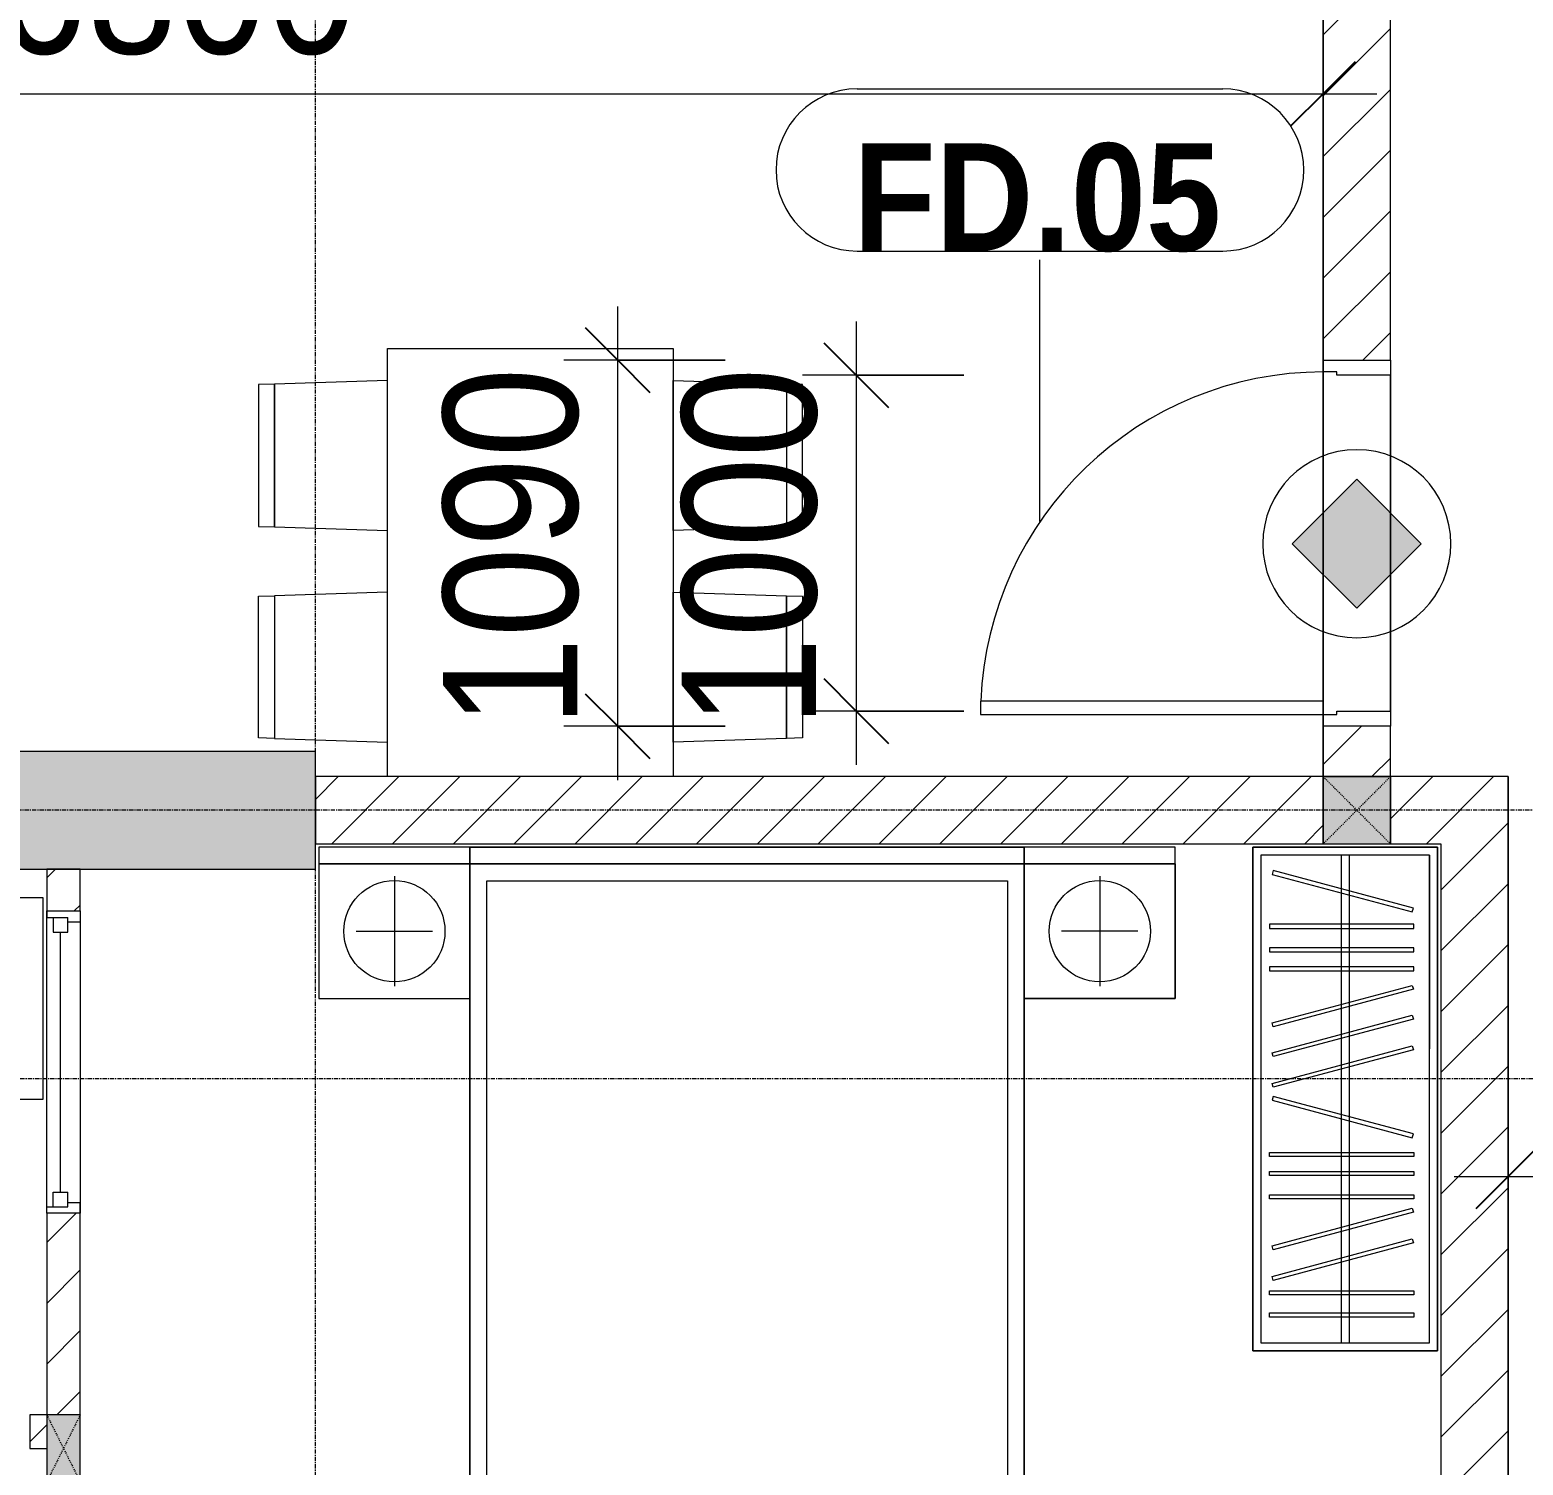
# Model space of a CAD drawing. Header units: millimetres. Extents: x 962 to 239635, y -15958 to 82755.
# Drawn here: x 99753 to 104199, y 43387 to 47660 of the extents above; entities that cross this region are included whole.
import ezdxf

# ---------------------------------------------------------------- set-up
doc = ezdxf.new("R2010")
doc.units = ezdxf.units.MM
doc.linetypes.add('Dash', pattern=[6, 3, -3])
doc.linetypes.add('Grid Line', pattern=[22.225, 12.7, -3.175, 3.175, -3.175])
for name, color, linetype, lineweight in [('0-1', 7, 'Continuous', 5), ('A-ANNO-DIMS', 211, 'Continuous', 9), ('A-ANNO-DIMS-160', 211, 'Continuous', 9), ('A-ANNO-NOTE', 131, 'Continuous', 9), ('A-DETL-GENF-2', 1, 'Continuous', 9), ('A-DOOR-4', 1, 'Continuous', 9), ('A-DOOR-FRAM-1', 1, 'Continuous', 9), ('A-DOOR-IDEN', 31, 'Continuous', 9), ('A-FLOR', 192, 'Continuous', 9), ('A-FLOR-2', 9, 'Continuous', 9), ('A-GLAZ-1', 254, 'Continuous', 9), ('A-GLAZ-2', 9, 'Continuous', 9), ('A-WALL', 113, 'Continuous', 9), ('A-WALL-1', 253, 'Continuous', 18), ('A-WALL-2', 9, 'Continuous', 9), ('A-WALL-3', 113, 'Continuous', 18), ('A-WALL-PATT-1', 10, 'Continuous', 9), ('A-WALL-PATT-2', 111, 'Continuous', 9), ('G-IMPT-1', 254, 'Continuous', 9), ('I-FURN-1', 254, 'Continuous', 9), ('S-COLS', 52, 'Continuous', 9), ('S-COLS-1', 52, 'Continuous', 5), ('S-COLS-2', 7, 'Continuous', 18), ('S-COLS-3', 254, 'Continuous', 9), ('S-COLS-4', 253, 'Continuous', 18), ('S-COLS-5', 52, 'Dash', 9), ('S-COLS-6', 52, 'Continuous', 18), ('S-COLS-HDLN', 52, 'Dash', 9), ('S-COLS-HDLN-1', 9, 'Dash', 9), ('S-GRID-1', 1, 'Grid Line', 9)]:
    doc.layers.add(name, color=color, linetype=linetype, lineweight=lineweight)
doc.styles.add('Arial_B_6', font='arialbd_0.ttf', dxfattribs={"width": 0.9, "height": 320})
doc.styles.add('UTM Avo', font='UTM Avo.ttf', dxfattribs={"width": 0.9, "height": 400})
doc.dimstyles.new('1_Dim_chi_tiet_2_5', dxfattribs={"dimscale": 304.8, "dimtxt": 399.720379, "dimasz": 0.629921, "dimexe": 0.524934, "dimexo": 0.0625, "dimgap": 0.052493, "dimtad": 1, "dimdec": 0, "dimrnd": 5, "dimzin": 0, "dimdsep": 46, "dimtxsty": 'UTM Avo', "dimblk1": 'OBLIQUE', "dimblk2": 'OBLIQUE', "dimsah": 1, "dimcen": 0.09, "dimdle": 0.524934, "dimazin": 0, "dimtfac": 1, "dimtdec": 4, "dimtix": 1, "dimtmove": 0, "dimatfit": 3, "dimfxl": 1.049869, "dimfxlon": 1, "dimtvp": 1, "dimtolj": 1, "dimtzin": 0, "dimarcsym": 2})
pattern_1 = [(45, (0, 0), (-90.50967, 90.50967), [])]
pattern_2 = [(45, (61750.9, 0), (-90.50967, 90.50967), [])]

# ---------------------------------------------------------------- blocks, each defined once
blk = doc.blocks.new('NCV_TKTC_KET CAU_rvt-1-TKCS_MB TẦNG 2')
at = {"layer": 'S-COLS-1'}
blk.add_hatch(color=256, dxfattribs=at).paths.add_polyline_path([(38852.6, 45161.9), (38852.6, 45511.9), (37552.6, 45511.9), (37552.6, 45161.9), (38381.4, 45161.9)])
at = {"layer": 'S-COLS-2'}
for p, q in [((38852.6, 45511.9), (37552.6, 45511.9)), ((38852.6, 45161.9), (38852.6, 45511.9)), ((37552.6, 45161.9), (38852.6, 45161.9))]:
    blk.add_line(p, q, dxfattribs=at)
blk = doc.blocks.new('M_Fixed - 900 x 1400-901190-TKCS_MB TẦNG 2')
at = {"layer": 'A-GLAZ-2'}
for p, q in [((-450, 63), (-431, 63)), ((-431, 63), (-431, 0)), ((431, 63), (431, 0)), ((448.9, 63), (431, 63)), ((-431, 44), (-387, 44)), ((-387, 44), (-387, 0)), ((-387, 22), (387, 22)), ((387, 44), (387, 0)), ((431, 44), (387, 44)), ((-450, -37), (-418, -37)), ((-431, 0), (-387, 0)), ((-418, 0), (-418, -37)), ((387, 0), (431, 0)), ((418, 0), (418, -37)), ((450, -37), (418, -37))]:
    blk.add_line(p, q, dxfattribs=at)
blk = doc.blocks.new('MAY GIAT - MAY GIAT_dwg-348053-TKCS_MB TẦNG 2')
at = {"layer": 'G-IMPT-1', "flags": 128}
blk.add_lwpolyline([(5, 596.6), (5, 2.3), (605, 2.3), (605, 596.6)], close=True, dxfattribs=at)
blk = doc.blocks.new('MAY GIAT - MAY GIAT-348233-TKCS_MB TẦNG 2')
at = {"layer": 'I-FURN-1'}
for p, q in [((5, 596.6), (5, 2.3)), ((605, 596.6), (5, 596.6)), ((605, 2.3), (605, 596.6)), ((5, 2.3), (605, 2.3))]:
    blk.add_line(p, q, dxfattribs=at)
blk.add_blockref('MAY GIAT - MAY GIAT_dwg-348053-TKCS_MB TẦNG 2', (0, 0))
blk = doc.blocks.new('G1_SOF - BO TRU - 100x200-745959-TKCS_MB TẦNG 2')
at = {"layer": 'S-COLS'}
blk.add_hatch(color=256, dxfattribs=at).paths.add_polyline_path([(-50, 100), (-50, -100), (50, -100), (50, 100)])
at = {"layer": 'S-COLS-4'}
for p, q in [((50, 100), (-50, 100)), ((-50, 100), (-50, -100)), ((50, -100), (50, 100)), ((-50, -100), (50, -100))]:
    blk.add_line(p, q, dxfattribs=at)
at = {"layer": 'S-COLS-HDLN-1'}
for p, q in [((50, 100), (-50, -100)), ((-50, 100), (50, -100))]:
    blk.add_line(p, q, dxfattribs=at)
blk = doc.blocks.new('GIUONG NGU-2TAB-1600x2000 - GIUONG NGU-2TAB-1600x2000-885815-TKCS_MB TẦNG 2')
at = {"layer": 'I-FURN-1'}
for p, q in [((458.5, 0), (8.5, 0)), ((8.5, 0), (8.5, -50)), ((458.5, -50), (458.5, 0)), ((2108.2, 0), (458.5, 0)), ((458.5, 0), (458.5, -50)), ((458.5, 0), (2108.2, 0)), ((2108.2, -50), (2108.2, 0)), ((2558.2, 0), (2108.2, 0)), ((2108.2, 0), (2108.2, -50)), ((2558.2, -50), (2558.2, 0)), ((458.5, -50), (8.5, -50)), ((8.5, -50), (8.5, -450.3)), ((8.5, -50), (458.5, -50)), ((458.5, -50), (8.5, -50)), ((8.5, -50), (8.5, -450.3)), ((233.5, -86.8), (233.5, -413.5)), ((458.5, -450.3), (458.5, -50)), ((2108.2, -50), (458.5, -50)), ((458.5, -50), (458.5, -1938.9)), ((458.5, -50), (2108.2, -50)), ((458.5, -1938.9), (458.5, -50)), ((458.5, -450.3), (458.5, -50)), ((458.5, -50), (2108.2, -50)), ((2558.2, -50), (2108.2, -50)), ((2108.2, -50), (2108.2, -450.3)), ((2108.2, -1938.9), (2108.2, -50)), ((2108.2, -50), (2558.2, -50)), ((2108.2, -50), (2558.2, -50)), ((2108.2, -450.3), (2108.2, -50)), ((2108.2, -50), (2108.2, -1938.9)), ((2333.2, -86.8), (2333.2, -413.5)), ((2558.2, -450.3), (2558.2, -50)), ((2558.2, -50), (2558.2, -450.3)), ((508.5, -100), (2058.2, -100)), ((508.5, -1938.9), (508.5, -100)), ((2058.2, -100), (2058.2, -1938.9)), ((120.2, -250.2), (346.8, -250.2)), ((2446.5, -250.2), (2219.8, -250.2)), ((8.5, -450.3), (458.5, -450.3)), ((8.5, -450.3), (458.5, -450.3)), ((2108.2, -450.3), (2558.2, -450.3)), ((2558.2, -450.3), (2108.2, -450.3)), ((1997.1, -2000), (569.6, -2000)), ((569.6, -2050), (1997.1, -2050)), ((1997.1, -2050), (569.6, -2050))]:
    blk.add_line(p, q, dxfattribs=at)
for centre in [(233.5, -250.2), (2333.2, -250.2)]:
    blk.add_circle(centre, 150.7, dxfattribs=at)
for centre, radius, start, end in [((569.6, -1938.9), 111.1, 180, 270), ((569.6, -1938.9), 111.1, 180, 270), ((569.6, -1938.9), 61.1, 180, 270), ((1997.1, -1938.9), 111.1, 270, 360), ((1997.1, -1938.9), 61.1, 270, 0), ((1997.1, -1938.9), 111.1, 270, 0)]:
    blk.add_arc(centre, radius, start, end, dxfattribs=at)
blk = doc.blocks.new('TU QUAN AO-SUITE ROOM_3 - TU QUAN AO-SUITE ROOM_3-901193-TKCS_MB TẦNG 2')
at = {"layer": 'I-FURN-1'}
for p, q in [((-550, 1500), (0, 1500)), ((-550, 0), (-550, 1500)), ((0, 1500), (-550, 1500)), ((-550, 1500), (-550, 0)), ((-24, 1476), (-526, 1476)), ((-526, 1476), (-526, 600)), ((-526, 1476), (-526, 24)), ((-287, 576), (-287, 1476)), ((-263, 576), (-263, 1476)), ((-24, 24), (-24, 1476)), ((0, 1500), (0, 0)), ((0, 0), (0, 1500)), ((-480.1, 1386.9), (-480.1, 1398.9)), ((-480.1, 1398.9), (-50.1, 1398.9)), ((-480.1, 1386.9), (-480.1, 1398.9)), ((-50.1, 1386.9), (-480.1, 1386.9)), ((-50.1, 1398.9), (-50.1, 1386.9)), ((-480.1, 1320.5), (-480.1, 1332.5)), ((-480.1, 1332.5), (-50.1, 1332.5)), ((-480.1, 1320.5), (-480.1, 1332.5)), ((-50.1, 1320.5), (-480.1, 1320.5)), ((-478.3, 1178.1), (-61.3, 1289.9)), ((-61.3, 1289.9), (-58.2, 1278.3)), ((-50.1, 1332.5), (-50.1, 1320.5)), ((-58.2, 1278.3), (-475.2, 1166.5)), ((-478.3, 1086.9), (-61.3, 1198.6)), ((-475.2, 1166.5), (-478.3, 1178.1)), ((-58.2, 1187.1), (-475.2, 1075.3)), ((-61.3, 1198.6), (-58.2, 1187.1)), ((-475.2, 1075.3), (-478.3, 1086.9)), ((-480.1, 1035.3), (-480.1, 1047.3)), ((-480.1, 1047.3), (-50.1, 1047.3)), ((-480.1, 1035.3), (-480.1, 1047.3)), ((-50.1, 1035.3), (-480.1, 1035.3)), ((-50.1, 1047.3), (-50.1, 1035.3)), ((-480.1, 965.8), (-480.1, 977.8)), ((-480.1, 977.8), (-50.1, 977.8)), ((-480.1, 965.8), (-480.1, 977.8)), ((-50.1, 965.8), (-480.1, 965.8)), ((-50.1, 977.8), (-50.1, 965.8)), ((-480.1, 908.6), (-480.1, 920.6)), ((-480.1, 920.6), (-50.1, 920.6)), ((-480.1, 908.6), (-480.1, 920.6)), ((-50.1, 908.6), (-480.1, 908.6)), ((-50.1, 920.6), (-50.1, 908.6)), ((-475.2, 865.5), (-478.3, 853.9)), ((-478.3, 853.9), (-61.3, 742.1)), ((-58.2, 753.7), (-475.2, 865.5)), ((-478.3, 603.1), (-61.3, 714.9)), ((-61.3, 742.1), (-58.2, 753.7)), ((-61.3, 714.9), (-58.2, 703.3)), ((-58.2, 703.3), (-475.2, 591.5)), ((-478.3, 511.9), (-61.3, 623.6)), ((-61.3, 623.6), (-58.2, 612.1)), ((-526, 24), (-526, 600)), ((-475.2, 591.5), (-478.3, 603.1)), ((-58.2, 612.1), (-475.2, 500.3)), ((-550, 24), (-550, 576)), ((-478.3, 423.1), (-61.3, 534.9)), ((-287, 24), (-287, 576)), ((-263, 24), (-263, 576)), ((-61.3, 534.9), (-58.2, 523.3)), ((-475.2, 500.3), (-478.3, 511.9)), ((-58.2, 523.3), (-475.2, 411.5)), ((-475.2, 411.5), (-478.3, 423.1)), ((-480.1, 368.4), (-480.1, 356.4)), ((-50.1, 368.4), (-480.1, 368.4)), ((-480.1, 356.4), (-50.1, 356.4)), ((-50.1, 356.4), (-50.1, 368.4)), ((-480.1, 311.2), (-480.1, 299.2)), ((-50.1, 311.2), (-480.1, 311.2)), ((-50.1, 299.2), (-50.1, 311.2)), ((-480.1, 299.2), (-50.1, 299.2)), ((-480.1, 241.7), (-480.1, 229.7)), ((-50.1, 241.7), (-480.1, 241.7)), ((-480.1, 229.7), (-50.1, 229.7)), ((-50.1, 229.7), (-50.1, 241.7)), ((-475.2, 192.7), (-478.3, 181.1)), ((-478.3, 181.1), (-61.3, 69.4)), ((-58.2, 80.9), (-475.2, 192.7)), ((-61.3, 69.4), (-58.2, 80.9)), ((-526, 24), (-24, 24)), ((0, 0), (-550, 0)), ((-550, 0), (0, 0))]:
    blk.add_line(p, q, dxfattribs=at)
blk = doc.blocks.new('RES_BAN AN 1 - RES_BAN AN 1-V30-TKCS_MB TẦNG 2')
at = {"layer": 'I-FURN-1'}
for p, q in [((-425, 1275), (425, 1275)), ((-425, 0), (-425, 1275)), ((425, 1275), (425, 0)), ((-761.9, 1168.8), (-809.6, 1167.2)), ((-809.6, 1167.2), (-809.6, 745.3)), ((-425, 1180), (-761.9, 1168.8)), ((-761.9, 1168.8), (-761.9, 743.8)), ((-761.9, 743.8), (-761.9, 1168.8)), ((-425, 732.5), (-425, 1180)), ((425, 1180), (761.9, 1168.8)), ((425, 732.5), (425, 1180)), ((761.9, 1168.8), (761.9, 743.8)), ((761.9, 1168.8), (761.9, 743.8)), ((809.6, 1167.2), (761.9, 1168.8)), ((809.6, 745.3), (809.6, 1167.2)), ((-809.6, 745.3), (-761.9, 743.8)), ((-761.9, 743.8), (-425, 732.5)), ((761.9, 743.8), (425, 732.5)), ((761.9, 743.8), (809.6, 745.3)), ((-809.6, 536.9), (-761.9, 538.5)), ((-809.6, 115.1), (-809.6, 536.9)), ((-425, 549.7), (-761.9, 538.5)), ((-761.9, 538.5), (-761.9, 113.5)), ((-761.9, 538.5), (-761.9, 113.5)), ((-425, 102.3), (-425, 549.7)), ((425, 549.7), (761.9, 538.5)), ((425, 102.3), (425, 549.7)), ((761.9, 538.5), (761.9, 113.5)), ((761.9, 538.5), (809.6, 536.9)), ((761.9, 113.5), (761.9, 538.5)), ((809.6, 536.9), (809.6, 115.1)), ((-761.9, 113.5), (-809.6, 115.1)), ((-761.9, 113.5), (-425, 102.3)), ((761.9, 113.5), (425, 102.3)), ((809.6, 115.1), (761.9, 113.5))]:
    blk.add_line(p, q, dxfattribs=at)
blk = doc.blocks.new('NCV_TKTC_TANG 2_rvt-1-TKCS_MB TẦNG 2')
at = {"layer": 'A-WALL-PATT-1'}
h = blk.add_hatch(dxfattribs=at)
h.set_pattern_fill('FP_1', color=256, style=0, pattern_type=2)
h.set_pattern_definition(pattern_1)
h.paths.add_polyline_path([(38142.6, 40436.9), (38152.6, 40436.9), (38152.6, 41337.3), (38052.6, 41337.3), (38052.6, 40436.9)])
h.paths.add_polyline_path([(38152.6, 42137.3), (38152.6, 42436.9), (38052.6, 42436.9), (38052.6, 42137.3)])
h.paths.add_polyline_path([(38052.6, 43536.9), (38152.6, 43536.9), (38152.6, 44136.9), (38052.6, 44136.9)])
h.paths.add_polyline_path([(38152.6, 45036.9), (38152.6, 45161.9), (38052.6, 45161.9), (38052.6, 45036.9)])
h = blk.add_hatch(dxfattribs=at)
h.set_pattern_fill('FP_1', color=256, style=0, pattern_type=2)
h.set_pattern_definition(pattern_1)
h.paths.add_polyline_path([(38052.6, 43436.9), (38052.6, 43536.9), (38002.6, 43536.9), (38002.6, 43436.9)])
h.paths.add_polyline_path([(37102.6, 43436.9), (37102.6, 43536.9), (37052.6, 43536.2), (37052.6, 43436.9)])
at = {"layer": 'A-FLOR-2'}
for p, q in [((41852.6, 45436.9), (41852.6, 47842.6)), ((41852.4, 46677.4), (41852.4, 45587.4)), ((42052.4, 45631.9), (42052.4, 46631.9))]:
    blk.add_line(p, q, dxfattribs=at)
at = {"layer": 'A-WALL-1'}
for p, q in [((38152.6, 45161.9), (38052.6, 45161.9)), ((38052.6, 45161.9), (38052.6, 45036.9)), ((38152.6, 45036.9), (38152.6, 45161.9)), ((38052.6, 45036.9), (38152.6, 45036.9)), ((38152.6, 44136.9), (38052.6, 44136.9)), ((38052.6, 44136.9), (38052.6, 43536.9)), ((38152.6, 43536.9), (38152.6, 44136.9)), ((38052.6, 43536.9), (38002.6, 43536.9)), ((38002.6, 43536.9), (38002.6, 43436.9)), ((38002.6, 43436.9), (38052.6, 43436.9))]:
    blk.add_line(p, q, dxfattribs=at)
at = {"layer": 'A-WALL-2'}
for p, q in [((38052.6, 44136.9), (38052.6, 45036.9)), ((38152.6, 45036.9), (38152.6, 44136.9))]:
    blk.add_line(p, q, dxfattribs=at)
at = {"layer": 'A-GLAZ-1', "rotation": 89.99999999999878}
blk.add_blockref('M_Fixed - 900 x 1400-901190-TKCS_MB TẦNG 2', (38115.6, 44586.9), dxfattribs=at)
at = {"layer": 'I-FURN-1'}
for name, p in [('RES_BAN AN 1 - RES_BAN AN 1-V30-TKCS_MB TẦNG 2', (39492.6, 45436.9)), ('GIUONG NGU-2TAB-1600x2000 - GIUONG NGU-2TAB-1600x2000-885815-TKCS_MB TẦNG 2', (38854.1, 45226.9))]:
    blk.add_blockref(name, p, dxfattribs=at)
for name, p, rotation in [('TU QUAN AO-SUITE ROOM_3 - TU QUAN AO-SUITE ROOM_3-901193-TKCS_MB TẦNG 2', (41642.6, 45226.9), 180), ('MAY GIAT - MAY GIAT-348233-TKCS_MB TẦNG 2', (38044.8, 44471.5), 89.99999999999874)]:
    blk.add_blockref(name, p, dxfattribs=dict(at, rotation=rotation))
at = {"layer": 'S-COLS-3'}
blk.add_blockref('G1_SOF - BO TRU - 100x200-745959-TKCS_MB TẦNG 2', (38102.6, 43436.9), dxfattribs=at)
blk = doc.blocks.new('G1_SOF - BO TRU - 200x200-3052400-TKCS_MB TẦNG 2')
at = {"layer": 'S-COLS-HDLN'}
for p, q in [((-100, 100), (100, -100)), ((100, 100), (-100, -100))]:
    blk.add_line(p, q, dxfattribs=at)
blk = doc.blocks.new('FD_05 - FD_05-1000x2200mm-835433-TKCS_MB TẦNG 2')
at = {"layer": 'A-DETL-GENF-2'}
for p, q in [((510, -100), (470, -100)), ((470, -100), (470, -1120)), ((510, -1120), (510, -100)), ((470, -1120), (510, -1120))]:
    blk.add_line(p, q, dxfattribs=at)
blk.add_arc((510, -100), 1020, 180, 267.7525, dxfattribs=at)
at = {"layer": 'A-DOOR-FRAM-1'}
for p, q in [((-545, 100), (-500, 100)), ((-545, -100), (-545, 100)), ((-500, 100), (-500, -60)), ((500, 100), (545, 100)), ((500, -60), (500, 100)), ((545, 100), (545, -100)), ((-500, -60), (-510, -60)), ((-510, -60), (-510, -100)), ((510, -60), (500, -60)), ((510, -100), (510, -60)), ((-510, -100), (-545, -100)), ((545, -100), (510, -100))]:
    blk.add_line(p, q, dxfattribs=at)
blk = doc.blocks.new('HDNDCT_GHI CHÚ CỬA CHỐNG CHÁY EI30 - HDNDCT_GHI CHÚ CỬA CHỐNG CHÁY EI30-2461928-TKCS_MB TẦNG 2')
at = {"layer": 'A-ANNO-NOTE'}
blk.add_hatch(color=256, dxfattribs=at).paths.add_polyline_path([(-1.2, 0), (0, 1.2), (1.2, 0), (0, -1.2)])
for p, q in [((0, 1.2), (-1.2, 0)), ((1.2, 0), (0, 1.2)), ((-1.2, 0), (0, -1.2)), ((0, -1.2), (1.2, 0))]:
    blk.add_line(p, q, dxfattribs=at)
for start, end in [(360, 180), (180, 360)]:
    blk.add_arc((0, 0), 1.75, start, end, dxfattribs=at)
blk = doc.blocks.new('DIMBLOCK178-TKCS_MB TẦNG 2')
at = {"layer": 'A-ANNO-DIMS-160'}
for p, q in [((102213.6, 46791.9), (102213.6, 45471.9)), ((102533.6, 46631.9), (102053.6, 46631.9)), ((102213.6, 46631.9), (102533.6, 46631.9)), ((102533.6, 45631.9), (102053.6, 45631.9)), ((102213.6, 45631.9), (102533.6, 45631.9))]:
    blk.add_line(p, q, dxfattribs=at)
at = {"layer": 'A-ANNO-DIMS-160', "lineweight": 25}
for p, q in [((102213.6, 46631.9), (102117.6, 46727.9)), ((102213.6, 46631.9), (102309.6, 46535.9)), ((102213.6, 45631.9), (102117.6, 45727.9)), ((102213.6, 45631.9), (102309.6, 45535.9))]:
    blk.add_line(p, q, dxfattribs=at)
at = {"layer": 'A-ANNO-DIMS-160', "color": 0, "insert": (101694, 45584.2), "char_height": 400, "width": 1314.636, "attachment_point": 1, "rotation": 90, "line_spacing_factor": 1.110334, "style": 'UTM Avo'}
blk.add_mtext('1000', dxfattribs=at)
blk = doc.blocks.new('_Oblique')
at = {"color": 0, "linetype": 'ByBlock', "lineweight": -2}
blk.add_line((-0.5, -0.5), (0.5, 0.5), dxfattribs=at)
blk = doc.blocks.new('DIMBLOCK179-TKCS_MB TẦNG 2')
at = {"layer": 'A-ANNO-DIMS-160'}
for p, q in [((101503.2, 45426.9), (101503.2, 46836.9)), ((101823.2, 46676.9), (101343.2, 46676.9)), ((101503.2, 46676.9), (101823.2, 46676.9)), ((101823.2, 45586.9), (101343.2, 45586.9)), ((101503.2, 45586.9), (101823.2, 45586.9))]:
    blk.add_line(p, q, dxfattribs=at)
at = {"layer": 'A-ANNO-DIMS-160', "lineweight": 25}
for p, q in [((101503.2, 46676.9), (101407.2, 46772.9)), ((101503.2, 46676.9), (101599.2, 46580.9)), ((101503.2, 45586.9), (101407.2, 45682.9)), ((101503.2, 45586.9), (101599.2, 45490.9))]:
    blk.add_line(p, q, dxfattribs=at)
at = {"layer": 'A-ANNO-DIMS-160', "color": 0, "insert": (100983.6, 45584.2), "char_height": 400, "width": 1314.636, "attachment_point": 1, "rotation": 90, "line_spacing_factor": 1.110334, "style": 'UTM Avo'}
blk.add_mtext('1090', dxfattribs=at)
blk = doc.blocks.new('STN_Door Tag - STN_Door Tag-1788670-TKCS_MB TẦNG 2')
at = {"layer": 'A-DOOR-IDEN'}
for p, q in [((-3.37, 1.495), (3.431, 1.495)), ((-3.37, -1.524), (3.431, -1.524))]:
    blk.add_line(p, q, dxfattribs=at)
for centre, start, end in [((-3.37, -0.015), 90, 270), ((3.431, -0.015), 270, 90)]:
    blk.add_arc(centre, 1.509, start, end, dxfattribs=at)
blk = doc.blocks.new('DIMBLOCK222-TKCS_MB TẦNG 2')
at = {"layer": 'A-ANNO-DIMS-160'}
for p, q in [((104153.5, 44566.1), (104153.5, 44086.1)), ((104153.5, 44246.1), (104153.5, 44566.1)), ((106203.5, 44566.1), (106203.5, 44086.1)), ((106203.5, 44246.1), (106203.5, 44566.1)), ((103993.5, 44246.1), (106363.5, 44246.1))]:
    blk.add_line(p, q, dxfattribs=at)
at = {"layer": 'A-ANNO-DIMS-160', "lineweight": 25}
for p, q in [((104153.5, 44246.1), (104249.5, 44342.1)), ((106203.5, 44246.1), (106299.5, 44342.1)), ((104153.5, 44246.1), (104057.5, 44150.1)), ((106203.5, 44246.1), (106107.5, 44150.1))]:
    blk.add_line(p, q, dxfattribs=at)
at = {"layer": 'A-ANNO-DIMS-160', "color": 0, "insert": (104630.7, 44765.7), "char_height": 400, "width": 1314.636, "attachment_point": 1, "line_spacing_factor": 1.110334, "style": 'UTM Avo'}
blk.add_mtext('2050', dxfattribs=at)
blk = doc.blocks.new('DIMBLOCK254-TKCS_MB TẦNG 2')
at = {"layer": 'A-ANNO-DIMS-160'}
for p, q in [((96803.5, 47790.3), (96803.5, 47310.3)), ((96803.5, 47470.3), (96803.5, 47790.3)), ((103603.5, 47790.3), (103603.5, 47310.3)), ((103603.5, 47470.3), (103603.5, 47790.3)), ((96643.5, 47470.3), (103763.5, 47470.3))]:
    blk.add_line(p, q, dxfattribs=at)
at = {"layer": 'A-ANNO-DIMS-160', "lineweight": 25}
for p, q in [((96803.5, 47470.3), (96899.5, 47566.3)), ((103603.5, 47470.3), (103699.5, 47566.3)), ((96803.5, 47470.3), (96707.5, 47374.3)), ((103603.5, 47470.3), (103507.5, 47374.3))]:
    blk.add_line(p, q, dxfattribs=at)
at = {"layer": 'A-ANNO-DIMS-160', "color": 0, "insert": (99655.7, 47989.9), "char_height": 400, "width": 1314.636, "attachment_point": 1, "line_spacing_factor": 1.110334, "style": 'UTM Avo'}
blk.add_mtext('6800', dxfattribs=at)

msp = doc.modelspace()

# ---------------------------------------------------------------- hatches: boundary and pattern name
at = {"layer": 'A-WALL-PATT-2'}
h = msp.add_hatch(dxfattribs=at)
h.set_pattern_fill('FP_1', color=256, style=0, pattern_type=2)
h.set_pattern_definition(pattern_2)
h.paths.add_polyline_path([(103803.5, 45436.9), (103803.5, 45586.9), (103603.5, 45586.9), (103603.5, 45436.9)])
h.paths.add_polyline_path([(103803.5, 46676.9), (103803.5, 49486.9), (103603.5, 49486.9), (103603.5, 46676.9)])
h = msp.add_hatch(dxfattribs=at)
h.set_pattern_fill('FP_1', color=256, style=0, pattern_type=2)
h.set_pattern_definition(pattern_2)
h.paths.add_polyline_path([(103603.5, 45236.9), (103603.5, 45436.9), (100603.5, 45436.9), (100603.5, 45236.9), (103356.4, 45236.9)])
h.paths.add_polyline_path([(103953.5, 45236.9), (104153.5, 45236.9), (104153.5, 45436.9), (103803.5, 45436.9), (103803.5, 45236.9)])
h = msp.add_hatch(dxfattribs=at)
h.set_pattern_fill('FP_1', color=256, style=0, pattern_type=2)
h.set_pattern_definition(pattern_2)
h.paths.add_polyline_path([(104153.5, 42336.9), (104153.5, 45236.9), (103953.5, 45236.9), (103953.5, 42336.9)])
at = {"layer": 'S-COLS-1'}
msp.add_hatch(color=256, dxfattribs=at).paths.add_polyline_path([(103803.5, 45236.9), (103803.5, 45436.9), (103603.5, 45436.9), (103603.5, 45236.9)])

# ---------------------------------------------------------------- linework, layer by layer
at = {"layer": 'A-DOOR-IDEN'}
msp.add_line((102760.1, 46196.6), (102760.1, 46975.3), dxfattribs=at)
at = {"layer": 'A-FLOR'}
msp.add_line((104153.5, 45436.9), (104153.5, 42336.9), dxfattribs=at)
at = {"layer": 'A-WALL'}
for p, q in [((103603.5, 45621.9), (103603.5, 46641.9)), ((103803.5, 46631.9), (103803.5, 45631.9)), ((103603.5, 45236.9), (103603.5, 45436.9)), ((103603.5, 45436.9), (103803.5, 45436.9)), ((103803.5, 45436.9), (103803.5, 45236.9))]:
    msp.add_line(p, q, dxfattribs=at)
at = {"layer": 'A-WALL-3'}
for p, q in [((103603.5, 50336.9), (103603.5, 46676.9)), ((103803.5, 46676.9), (103803.5, 49486.9)), ((103603.5, 46676.9), (103803.5, 46676.9)), ((103603.5, 45586.9), (103603.5, 45436.9)), ((103803.5, 45586.9), (103603.5, 45586.9)), ((103803.5, 45436.9), (103803.5, 45586.9)), ((103603.5, 45436.9), (100603.5, 45436.9)), ((100603.5, 45436.9), (100603.5, 45236.9)), ((104153.5, 45436.9), (103803.5, 45436.9)), ((104153.5, 42336.9), (104153.5, 45436.9)), ((100603.5, 45236.9), (103603.5, 45236.9)), ((103803.5, 45236.9), (103953.5, 45236.9)), ((103953.5, 45236.9), (103953.5, 42336.9))]:
    msp.add_line(p, q, dxfattribs=at)
at = {"layer": 'S-COLS'}
for p, q in [((103803.5, 45436.9), (103603.5, 45436.9)), ((103603.5, 45436.9), (103603.5, 45236.9)), ((103803.5, 45236.9), (103803.5, 45436.9))]:
    msp.add_line(p, q, dxfattribs=at)
at = {"layer": 'S-COLS-6'}
msp.add_line((103603.5, 45236.9), (103803.5, 45236.9), dxfattribs=at)
at = {"layer": 'S-GRID-1'}
for p, q in [((100603.5, 19351.6), (100603.5, 76542.3)), ((187383.6, 45336.9), (98285.4, 45336.9)), ((189415.6, 44536.9), (96253.4, 44536.9))]:
    msp.add_line(p, q, dxfattribs=at)

# ---------------------------------------------------------------- block references
at = {"layer": '0-1'}
for name in ['NCV_TKTC_KET CAU_rvt-1-TKCS_MB TẦNG 2', 'NCV_TKTC_TANG 2_rvt-1-TKCS_MB TẦNG 2']:
    msp.add_blockref(name, (61750.9, 0), dxfattribs=at)
at = {"layer": 'A-ANNO-NOTE', "xscale": 160, "yscale": 160, "zscale": 160}
msp.add_blockref('HDNDCT_GHI CHÚ CỬA CHỐNG CHÁY EI30 - HDNDCT_GHI CHÚ CỬA CHỐNG CHÁY EI30-2461928-TKCS_MB TẦNG 2', (103703.5, 46130.3), dxfattribs=at)
at = {"layer": 'A-DOOR-4', "rotation": 269.9999999999999}
msp.add_blockref('FD_05 - FD_05-1000x2200mm-835433-TKCS_MB TẦNG 2', (103703.5, 46131.9), dxfattribs=at)
at = {"layer": 'A-DOOR-IDEN', "xscale": 159.9999999999999, "yscale": 159.9999999999999, "zscale": 159.9999999999999}
msp.add_blockref('STN_Door Tag - STN_Door Tag-1788670-TKCS_MB TẦNG 2', (102755.2, 47245.6), dxfattribs=at)
at = {"layer": 'S-COLS-5'}
msp.add_blockref('G1_SOF - BO TRU - 200x200-3052400-TKCS_MB TẦNG 2', (103703.5, 45336.9), dxfattribs=at)

# ---------------------------------------------------------------- texts
at = {"layer": 'A-DOOR-IDEN', "insert": (102752, 47160.2), "char_height": 320, "width": 1124.64, "attachment_point": 5, "line_spacing_factor": 0.936439, "style": 'Arial_B_6'}
msp.add_mtext('\\pt7.2,14.4,21.6,28.8,36,43.2,50.4,57.6,64.8,72,79.2,86.4,93.6,100.8,108,115.2,122.4,129.6,136.8,144,151.2,158.4,165.6,172.8,180,187.2,194.4,201.6,208.8,216,223.2,230.4;FD.05', dxfattribs=at)

# ---------------------------------------------------------------- dimensions: what is measured, and where the dimension line sits
at = {"layer": 'A-ANNO-DIMS'}
for base, p1, p2, override, picture, middle in [((103603.5, 47470.3), (96803.5, 47790.3), (103603.5, 47790.3), {"dimpost": '<>', "dimfxl": 6800.071331}, 'DIMBLOCK254-TKCS_MB TẦNG 2', (100203.5, 47693.3)), ((106203.5, 44246.1), (104153.5, 44566.1), (106203.5, 44566.1), {"dimpost": '<>', "dimfxl": 2050}, 'DIMBLOCK222-TKCS_MB TẦNG 2', (105178.5, 44469.1))]:
    dim = msp.add_linear_dim(base=base, p1=p1, p2=p2, dimstyle='1_Dim_chi_tiet_2_5', override=override, dxfattribs=at)
    dim.commit()
    dim.dimension.update_dxf_attribs({"geometry": picture, "text_midpoint": middle})
for base, p1, p2, override, picture, middle in [((101503.2, 46676.9), (101823.2, 45586.9), (101823.2, 46676.9), {"dimpost": '<>', "dimfxl": 1090}, 'DIMBLOCK179-TKCS_MB TẦNG 2', (101280.3, 46131.9)), ((102213.6, 45631.9), (102533.6, 46631.9), (102533.6, 45631.9), {"dimpost": '<>', "dimfxl": 1000}, 'DIMBLOCK178-TKCS_MB TẦNG 2', (101990.6, 46131.9))]:
    dim = msp.add_linear_dim(base=base, p1=p1, p2=p2, angle=90, dimstyle='1_Dim_chi_tiet_2_5', override=override, dxfattribs=at)
    dim.commit()
    dim.dimension.update_dxf_attribs({"geometry": picture, "text_midpoint": middle})

doc.saveas('drawing.dxf')
